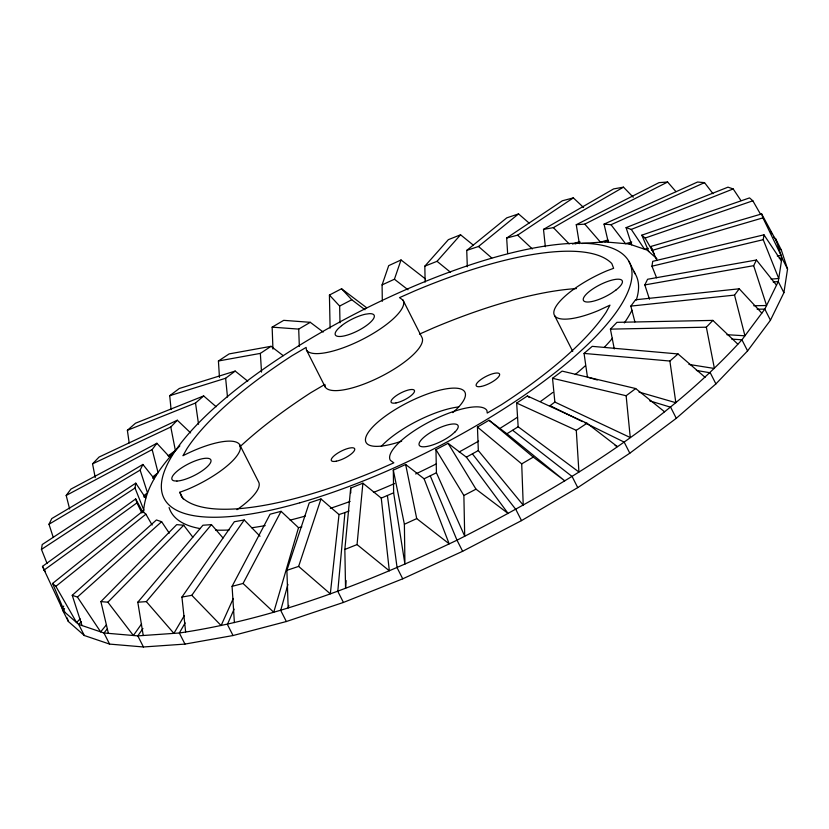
<?xml version="1.0" encoding="UTF-8"?>
<svg xmlns="http://www.w3.org/2000/svg" width="829" height="829" viewBox="0 0 829 829"><rect width="100%" height="100%" fill="white"/><g stroke="black" fill="none" stroke-linecap="round" stroke-linejoin="round"><path stroke-width="1.24" d="M346.097 580.569L345.558 588.248L344.843 549.451L350.688 488.053L362.895 483.193L381.257 498.115L389.329 570.808L357.05 544.58L362.895 483.193M349.04 510.944L344.937 512.581L337.797 591.346L343.424 602.445L402.728 578.818L462.634 551.295L521.503 520.612L577.74 487.618L629.812 453.204L676.288 418.313L715.904 383.9L747.582 350.905L770.452 320.222L783.902 292.689L787.55 269.062L781.312 249.975L775.675 238.876L773.581 237.032M286.886 570.331L309.238 502.882L320.989 498.954L339.02 514.56L330.315 593.844L298.627 566.404L286.886 570.331L288.181 607.926L288.834 605.429M47.098 563.523L41.45 549.42L42.206 544.549L135.769 483.162L145.707 498.084M141.935 511.825L143.852 510.115L135.013 488.032L135.769 483.162M143.469 512.56C144.92 486.167 162.494 464.385 179.862 445.857M656.609 277.819L651.957 266.202L652.713 261.332L763.975 234.825L781.436 261.052M771.053 279.135L778.742 278.492L763.219 239.685L763.975 234.825M287.922 584.424L280.71 610.424L286.347 621.522L343.424 602.445M301.849 526.829L298.523 527.7L273.736 612.258L243.052 583.471L232.079 586.352L234.389 622.6M298.627 566.404L320.989 498.954M382.314 301.269L382.086 284.896L388.708 265.632L401.039 259.964L425.37 278.865M382.086 284.896L394.417 279.228L401.039 259.964M234.079 609.149L227.405 624.434L233.042 635.532L286.347 621.522M233.312 598.445L221.115 625.553L191.82 595.315L181.934 597.077L185.634 631.874M53.294 537.513L48.994 524.239L51.761 518.571L142.899 464.447L154.318 478.779M48.994 524.239L140.132 470.105L142.899 464.447M649.47 299.238L644.827 284.917L647.594 279.259L756.431 260.005L776.504 285.197M753.727 305.746L766.576 305.518L753.665 265.674L756.431 260.005M232.079 586.352L270.099 514.208L281.072 511.317L298.523 527.7M243.052 583.471L281.072 511.317M185.126 622.931L179.333 632.993L137.811 635.874L103.957 632.983L78.703 624.424L62.735 610.403L61.149 605.553M184.287 615.678L173.903 633.366L146.35 601.626L137.801 602.217L143.241 635.491M181.934 597.077L234.338 521.731L244.223 519.97L260.016 536.259M191.82 595.315L244.223 519.97M142.951 628.517L137.811 635.874L143.438 646.972L184.971 644.092L233.042 635.532M141.572 623.947L133.376 635.491L107.874 602.206L100.9 601.616L108.392 633.366M69.646 509.016L66.185 495.452L70.89 489.131L156.878 443.266L169.727 457.121M66.185 495.452L152.163 449.587L156.878 443.266M634.9 321.932L630.848 306.098L635.563 299.777L739.24 288.793L761.83 313.134M630.848 306.098L734.535 295.103L739.24 288.793M107.19 629.004L103.957 632.983L109.583 644.092L143.438 646.972M106.361 624.911L100.651 631.864L77.429 597.067L72.237 595.305L156.432 519.959L161.634 521.721L169.282 533.182M137.801 602.217L202.918 525.234L211.468 524.643L223.022 537.959M146.35 601.626L211.468 524.643M425.132 282.119L424.831 266.171L448.375 239.654L460.572 234.794L473.297 245.125M424.831 266.171L437.038 261.311L460.572 234.794M81.304 621.574L78.703 624.424L84.33 635.522L109.583 644.092M80.102 618.807L76.61 622.579L55.864 586.341L52.579 583.45L142.629 511.306L145.914 514.187L152.132 525.047M95.242 477.618L92.547 463.846L99.065 457.059L177.313 420.23L190.618 432.883M92.547 463.846L170.795 427.018L177.313 420.23M614.279 348.926L610.413 329.134L616.931 322.346L712.867 320.398L737.8 344.128M610.413 329.134L706.349 327.186L712.867 320.398M100.9 601.616L176.712 524.643L183.686 525.234L192.846 537.192M107.874 602.206L183.686 525.234M64.569 608.59L62.735 610.403L68.372 621.501L84.33 635.522M63.76 606.103L61.916 607.906L42.476 566.383L135.676 498.934L142.909 512.312M77.429 597.067L161.634 521.721M129.179 442.914L127.376 430.292L135.531 423.204L203.665 395.941L216.162 406.738M127.376 430.292L195.509 403.018L203.665 395.941M597.274 379.983L587.45 377.133L584.062 353.423L592.217 346.346L678.039 353.952L705.085 377.309M584.062 353.423L669.884 361.04L678.039 353.952M144.111 497.296L146.091 495.638M143.5 496.094L147.479 492.778L140.132 470.105M467.307 266.772L466.737 250.41L506.788 217.84L518.539 213.913L529.099 223.053M466.737 250.41L478.488 246.482L518.539 213.913M55.864 586.341L145.914 514.187M152.671 478.292L155.717 475.919M152.992 476.696L158.09 472.737L152.163 449.587M171.095 409.619L169.717 395.692L179.282 388.511L235.198 371.071L247.757 381.185M169.717 395.692L225.633 378.252L235.198 371.071M582.486 421.619L550.052 405.692L554.87 402.075L552.529 378.293L562.093 371.112L635.698 388.552L664.568 411.785M552.529 378.293L626.133 395.734L635.698 388.552M168.992 456.219L172.1 453.94M168.121 455.826L175.385 450.52L170.795 427.018M43.761 570.311L136.961 502.861L135.676 498.934M507.649 253.508L506.664 238.047L562.373 200.773L573.347 197.882L583.575 207.478M506.664 238.047L517.628 235.156L573.347 197.882M219.457 377.402L218.421 360.988L229.136 353.91L271.062 346.304L283.259 355.693M218.421 360.988L260.347 353.392L271.062 346.304M587.005 423.256L576.29 430.334L578.922 472.012L518.166 426.769L516.664 403.06L527.379 395.972L587.005 423.256L617.356 446.603L615.087 445.442M477.452 427.049L521.71 463.888L523.234 505.193L478.323 450.551L477.452 427.049L489.027 420.262L506.923 433.764L518.166 426.769M41.45 549.42L135.013 488.032M324.906 384.407L310.74 392.739A245.674 73.47 -26.9 0 0 239.902 446.81M272.948 349.082L272.14 327.144L283.715 320.346L310.274 322.315L323.206 332.066M272.14 327.144L298.699 329.103L310.274 322.315M435.961 449.619L463.877 495.493L464.706 536.176L436.427 472.758L435.961 449.619L448.074 443.297L466.375 457.152L478.323 450.551M521.71 463.888L533.285 457.1L564.746 480.83L506.923 433.764M545.347 246.721L543.503 229.395L613.595 188.919L623.491 187.157L633.252 197.24M543.503 229.395L553.399 227.633L623.491 187.157M330.097 328.118L329.424 295.062L341.538 288.751L366.667 307.777M339.994 322.782L339.652 306.067L351.776 299.746L364.988 309.756M393.319 470.136L404.386 524.27L404.935 564.114L393.63 492.809L393.319 470.136L405.64 464.468L424.106 478.799L436.427 472.758M463.877 495.493L476.001 489.172L508.167 513.524L466.375 457.152M579.357 243.653L576.259 224.721L659.076 182.618L667.614 182.028L675.967 191.644M576.259 224.721L584.808 224.131L667.614 182.028M381.257 498.115L393.63 492.809M404.386 524.27L416.718 518.602L449.152 543.793L424.106 478.799M608.299 242.192L604.04 224.131L697.552 182.028L704.515 182.629L713.023 193.717M604.04 224.131L611.014 224.721L704.515 182.629M419.474 334.118L433.619 327.859A245.674 73.47 -26.9 0 1 576.404 288.575M631.657 244.845L626.092 227.643L727.986 187.167L733.188 188.939L740.929 200.535M626.092 227.643L631.294 229.405L733.188 188.939M344.843 549.451L357.05 544.58M179.8 492.26L187.085 489.566A54.351 16.259 -26.9 0 0 240.41 446.779A54.351 16.259 -26.9 0 0 182.971 455.732L187.002 448.572A245.674 73.47 -26.9 0 1 291.963 355.734L306.129 347.403L306.44 349.993L325.217 386.998A54.351 16.259 -26.9 0 0 381.962 376.014A54.351 16.259 -26.9 0 0 421.806 337.165L403.029 300.16L399.516 297.642L414.852 290.855A245.674 73.47 -26.9 0 1 611.802 263.539L613.626 268.316L607.17 270.7A54.351 16.259 -26.9 0 0 554 311.062A54.351 16.259 -26.9 0 0 598.507 310.512L609.978 305.155L606.144 312.222A245.674 73.47 -26.9 0 1 501.348 404.759L487.234 413.06L486.913 410.479A54.351 16.259 -26.9 0 0 430.168 421.453A54.351 16.259 -26.9 0 0 390.335 460.302L393.848 462.831L378.542 469.597A245.674 73.47 -26.9 0 1 181.655 497.017L179.8 492.26L183.219 498.985M648.786 251.55L641.812 235.177L749.551 197.903L752.836 200.794L760.38 213.975M641.812 235.177L645.097 238.058L752.836 200.794M339.02 514.56L344.937 512.581M572.497 244.037L579.792 241.612M575.046 243.954L579.917 242.348M607.864 239.975L600.486 242.192L584.808 224.131M581.844 243.488L604.797 241.892L608.476 240.793M656.941 260.565L650.765 246.503L761.654 213.934L776.493 241.374M652.05 250.431L762.939 217.861L781.105 255.456L777.27 255.985M631.75 242.006L625.522 243.664L611.014 224.721M604.797 241.892L629.035 243.964L631.522 243.311M651.957 266.202L763.219 239.685M648.278 248.348L644.506 249.208L631.294 229.405M644.827 284.917L753.665 265.674M779.364 258.296L781.923 257.954L787.55 269.062M773.146 281.984L778.265 281.591L783.902 292.689M757.136 309.207L764.815 309.124L778.265 281.591L781.923 257.954L775.675 238.876M726.909 334.698L744.939 335.786L734.535 295.103M731.706 339.102L741.945 339.807L764.815 309.124L770.452 320.222M688.92 364.418L714.411 368.48L706.349 327.186M696.37 370.439L710.266 372.801L715.904 383.9M639.014 392.055L675.842 402.707L669.884 361.04M649.749 400.873L670.651 407.215L676.288 418.313M629.035 243.964L647.128 250.099L656.9 258.679M516.664 403.06L576.29 430.334M554.87 402.075L630.258 437.536L626.133 395.734M584.797 422.759L624.175 442.106L629.812 453.204M527.379 395.972L529.41 397.537M394.417 279.228L408.013 289.787M512.757 430.344L572.114 476.509L577.74 487.618M437.038 261.311L450.572 272.306M489.027 420.262L533.285 457.1M478.488 246.482L491.773 257.995M779.426 248.327L781.312 249.975M517.628 235.156L532.332 248.949M553.399 227.633L569.181 243.933M341.538 288.751L351.776 299.746M329.424 295.062L339.652 306.067M472.489 453.971L515.876 509.514L521.503 520.612M448.074 443.297L476.001 489.172M770.442 231.54L771.695 233.737M645.097 238.058L654.423 254.337M650.765 246.503L651.967 248.731M42.476 566.383L45.45 571.865M747.582 350.905L741.945 339.807C662.962 426.427 560.591 487.483 456.997 540.187C368.791 582.248 276.503 618.641 179.333 632.993L184.971 644.092M628.817 261.208L635.387 274.161M554.549 315.517L572.746 351.403M462.634 551.295L456.997 540.187L430.313 475.95M402.728 578.818L397.091 567.72L387.412 495.659M239.716 444.748L258.493 481.753A54.351 16.259 -26.9 0 1 236.98 509.669M136.961 502.861L141.852 512.996M52.579 583.45L64.828 612.237M761.654 213.934L762.939 217.861M67.201 617.926L68.372 621.501M72.237 595.305L82.009 625.543M405.64 464.468L416.718 518.602M195.509 403.018L198.545 424.241M325.009 385.267L325.217 386.998M225.633 378.252L227.488 397.029M260.347 353.392L261.529 372.107M298.699 329.103L299.342 346.418M350.688 488.053L350.781 492.954M401.671 441.132A55.439 16.58 -26.9 0 1 369.972 430.127A55.439 16.58 -26.9 0 1 442.8 389.495A55.439 16.58 -26.9 0 1 452.769 412.624M381.299 446.365A55.439 16.58 -26.9 0 1 458.675 406.925M633.998 272.005A260.897 78.019 -26.9 0 1 636.257 300.077M631.988 310.212A260.897 78.019 -26.9 0 1 624.361 322.937M612.517 338.242A260.897 78.019 -26.9 0 1 604.144 347.506M585.357 365.734A260.897 78.019 -26.9 0 1 575.212 374.573M552.777 392.449A260.897 78.019 -26.9 0 1 540.57 401.412M517.576 417.163A260.897 78.019 -26.9 0 1 500.654 427.94M478.623 441.09A260.897 78.019 -26.9 0 1 459.121 451.971M436.448 463.815A260.897 78.019 -26.9 0 1 415.65 473.96M394.677 483.494A260.897 78.019 -26.9 0 1 373.423 492.447M350.107 501.441A260.897 78.019 -26.9 0 1 330.336 508.343M305.238 516.073A260.897 78.019 -26.9 0 1 290.129 520.115M265.176 525.576A260.897 78.019 -26.9 0 1 251.829 527.772M229.094 530A260.897 78.019 -26.9 0 1 215.571 530.114M200.162 528.591A260.897 78.019 -26.9 0 1 169.085 507.514M403.029 300.16A54.351 16.259 -26.9 0 1 363.185 339.009A54.351 16.259 -26.9 0 1 306.44 349.993M341.579 325.673L338.263 328.605A21.741 6.497 -26.9 0 0 342.698 336.201A21.741 6.497 -26.9 0 0 369.112 323.486A21.741 6.497 -26.9 0 0 369.278 313.673L365.382 314.212A21.741 6.497 -26.9 0 0 341.579 325.673M455.028 431.93L451.681 434.873A21.741 6.497 -26.9 0 1 419.847 445.95A21.741 6.497 -26.9 0 1 441.432 426.987A21.741 6.497 -26.9 0 1 455.028 431.93M616.071 289.943L611.875 292.917A21.741 6.497 -26.9 0 1 583.243 299.766A21.741 6.497 -26.9 0 1 610.362 280.554A21.741 6.497 -26.9 0 1 616.071 289.943M176.95 481.058L174.017 480.841A21.741 6.497 -26.9 0 1 190.587 462.841A21.741 6.497 -26.9 0 1 209.53 464.25A21.741 6.497 -26.9 0 1 176.95 481.058M299.839 502.799A260.897 78.019 -26.9 0 0 630.848 265.902A260.897 78.019 -26.9 0 0 259.353 372.003A260.897 78.019 -26.9 0 0 299.839 502.799M396.013 402.925A13.046 3.896 -26.9 0 0 414.5 391.423A13.046 3.896 -26.9 0 0 397.816 394.656A13.046 3.896 -26.9 0 0 396.013 402.925M336.253 461.204A13.046 3.896 -26.9 0 0 354.729 449.691A13.046 3.896 -26.9 0 0 338.056 452.924A13.046 3.896 -26.9 0 0 336.253 461.204M481.131 386.459A13.046 3.896 -26.9 0 0 499.607 374.957A13.046 3.896 -26.9 0 0 482.934 378.179A13.046 3.896 -26.9 0 0 481.131 386.459"/></g></svg>
